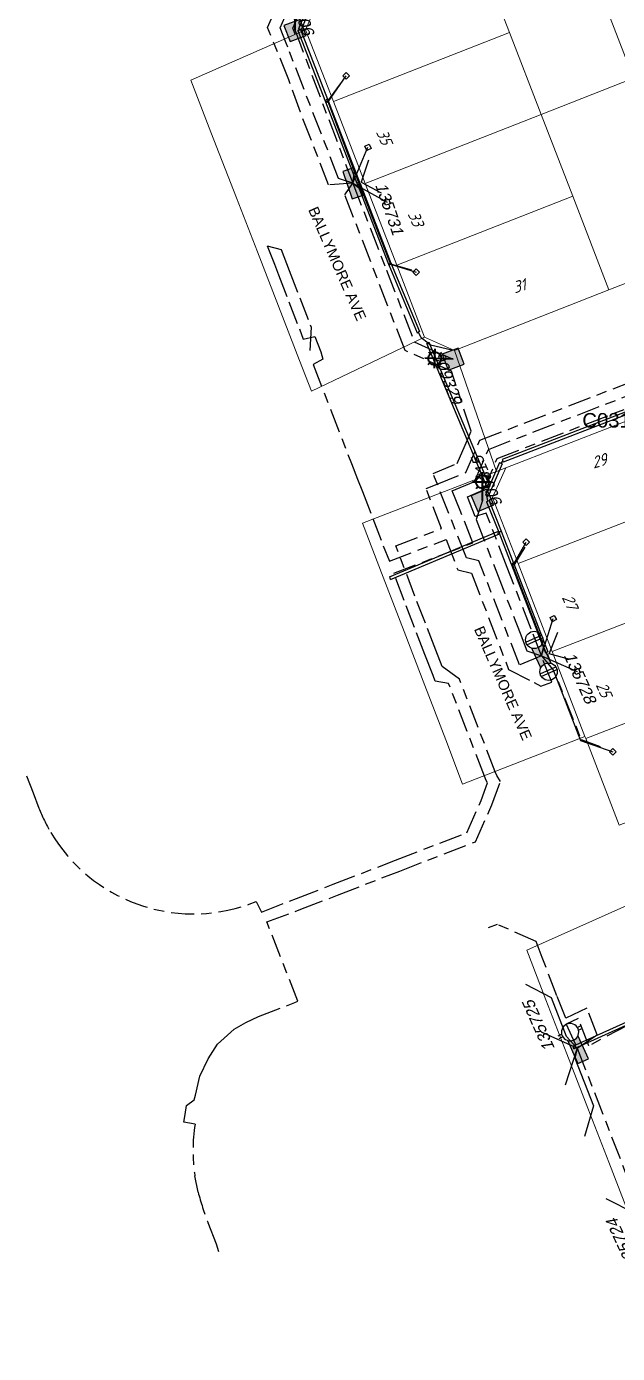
# Model space of a CAD drawing. Header units: metres. Extents: x 310412 to 311596, y 6269899 to 6270937.
# Drawn here: x 310412.3 to 310514, y 6270270.1 to 6270498.5 of the extents above; entities that cross this region are included whole.
import ezdxf
from ezdxf.enums import TextEntityAlignment as Align

# ---------------------------------------------------------------- set-up
doc = ezdxf.new("R2010")
doc.units = ezdxf.units.M
doc.linetypes.add('Cable Exist UG', pattern=[8.2, 4, -1.2, 1.8, -1.2])
doc.layers.get('0').update_dxf_attribs({"color": 6})
doc.layers.add('Cadastre Land Parcels_SP_EXT', color=9, linetype='Continuous', lineweight=5)
doc.layers.add('Cadastre Roads_SP_EXT', color=9, linetype='Continuous', lineweight=5)
for name, color, linetype in [('Duct_SP_EXT', 7, 'Continuous'), ('Equip_HV_EXT', 7, 'Continuous'), ('Equip_LV_EXT', 7, 'Continuous'), ('Equip_SP_SL_EXT', 7, 'Continuous'), ('Mains_LV_EXT', 7, 'Continuous'), ('Notes_LV_MISC', 7, 'Continuous'), ('Services_SP_EXT', 7, 'Continuous'), ('SupportsUG_SP_LV_EXT', 7, 'Continuous'), ('SupportsUG_SP_LV_SL_EXT', 7, 'Continuous'), ('Trench_SP_EXT', 7, 'Continuous')]:
    doc.layers.add(name, color=color, linetype=linetype)
doc.styles.add('ARIAL', font='arial.ttf', dxfattribs={"height": 2})
doc.styles.add('COLUMN_LABEL', font='arial.ttf')
doc.styles.add('iecARIAL', font='arial.ttf', dxfattribs={"height": 2})
doc.styles.add('ISOCP ITALIC', font='isocp.shx', dxfattribs={"oblique": 20})
doc.styles.add('POLE_LABEL', font='arial.ttf')
doc.styles.get("Standard").update_dxf_attribs({"font": 'arial.ttf'})
doc.styles.add('SWITCH_LABEL', font='arial.ttf', dxfattribs={"height": 2.5})

# ---------------------------------------------------------------- blocks, each defined once
blk = doc.blocks.new('COLUMN_EXT')
blk.add_hatch(color=256).paths.add_polyline_path([(-1.49, 1.48), (-1.49, -1.49), (1.48, -1.49), (1.48, 1.48)])
blk.add_lwpolyline([(-1.49, -1.49), (1.48, -1.49), (1.48, 1.48), (-1.49, 1.48)], close=True)
at = {"style": 'COLUMN_LABEL', "oblique": 15, "flags": 8}
blk.add_attdef('ASSET_NUM', text='', height=2, rotation=180, dxfattribs=at).set_placement((2, 2), align=Align.MIDDLE_LEFT)
at = {"flags": 9}
for tag, style, p in [('STRUCTURE_PLANT_NUMBER', 'POLE_LABEL', (1.81, 0.03)), ('STREET_CODE', 'COLUMN_LABEL', (1.81, -0.2))]:
    blk.add_attdef(tag, text='', height=0.2, dxfattribs=dict(at, style=style)).set_placement(p, align=Align.MIDDLE_LEFT)
at = {"flags": 1}
blk.add_attdef('Z', (1.81, -2.35), '', height=0.2, dxfattribs=at)
at = {"flags": 9}
for tag, p in [('COLUMN_TYPE', (1.81, -0.4)), ('OWNED_BY', (1.81, -0.6)), ('STATE', (1.81, -0.8)), ('USAGE', (1.81, -1)), ('STREETNAME', (1.81, -1.6)), ('SUBURB', (1.81, -1.8)), ('LEGEND', (1.81, -1.2)), ('LOCATION', (1.81, -1.4)), ('NOTES', (1.81, -2))]:
    blk.add_attdef(tag, text='', height=0.2, dxfattribs=at).set_placement(p, align=Align.MIDDLE_LEFT)
blk = doc.blocks.new('PILLAR_EXT')
blk.add_hatch(color=256).paths.add_polyline_path([(-2.475, 0.99), (-2.475, -0.99), (2.475, -0.99), (2.475, 0.99)])
blk.add_lwpolyline([(-2.475, -0.99), (2.475, -0.99), (2.475, 0.99), (-2.475, 0.99)], close=True)
at = {"style": 'ARIAL', "oblique": 15, "flags": 8}
blk.add_attdef('ASSET_NUM', (1.5, 3.5), '', height=2, dxfattribs=at)
for tag, p, flags in [('OWNED_BY', (0, -0.2), 9), ('STATE', (0, -0.4), 9), ('SUPPORT_TYPE', (0, -0.6), 9), ('STREETNAME', (0, -1.8), 9), ('SUBURB', (0, -2), 1), ('USAGE', (0, -0.8), 9), ('LEGEND', (0, -1), 9), ('LOCATION', (0, -1.2), 9), ('NOTES', (0, -1.4), 9), ('PARENT', (0, -1.6), 9)]:
    blk.add_attdef(tag, p, '', height=0.2, dxfattribs=dict(flags=flags))
blk = doc.blocks.new('SL_LANTERN_EXT')
at = {"lineweight": 40}
for p, q in [((0, 1.97), (0, 6.47)), ((-2.25, 4.22), (2.25, 4.22)), ((-1.46, 5.68), (-1.06, 5.28)), ((-1.46, 2.76), (-1.06, 3.16)), ((1.46, 5.68), (1.06, 5.28)), ((1.46, 2.76), (1.06, 3.16)), ((0, 0), (0, 2.72))]:
    blk.add_line(p, q, dxfattribs=at)
blk.add_circle((0, 4.22), 1.5, dxfattribs=at)
at = {"style": 'iecARIAL', "flags": 9}
blk.add_attdef('ASSET_NUM', (1.5, 1.5), '', height=2.5, dxfattribs=at)
for tag, p, height, flags in [('OPERATING_VOLTAGE', (0.98, -1.65), 0.2, 9), ('ORIENTATION', (0.98, -1.85), 0.2, 9), ('OWNED_BY', (0.98, -2.05), 0.2, 9), ('STATE', (0.98, -2.25), 0.2, 9), ('CONSTRUCTED_VOLTAGE', (0.98, -0.65), 0.2, 9), ('CONTROL_TYPE', (0.98, -0.85), 0.2, 9), ('LANTERN_PURPOSE', (0.98, -1.05), 0.2, 9), ('LANTERN_TYPE', (0.98, -1.25), 0.2, 9), ('NO_PHASES', (0.98, -1.45), 0.2, 9), ('USAGE', (0.98, -2.45), 0.2, 9), ('CEXIST', (0.98, -2.65), 0.2, 9), ('CNEW', (0.98, -2.85), 0.2, 9), ('CNUMBER', (0.98, -3.05), 0.2, 9), ('LNUMBER', (2.18, -3.25), 2.5, 8), ('CREMOVE', (0.98, -3.25), 0.2, 9), ('CREPLACE', (0.98, -3.45), 0.2, 9), ('LKINGHEIGHT', (0.98, -3.65), 0.2, 9), ('LBRACKET', (0.98, -3.85), 0.2, 9), ('LBRACKETVOCAB', (0.98, -4.05), 0.2, 9), ('LCATEGORY', (0.98, -4.25), 0.2, 9), ('LCHARGE1', (0.98, -4.45), 0.2, 9), ('LCHARGE1PERCENT', (0.98, -4.65), 0.2, 9), ('LCHARGE2', (0.98, -4.85), 0.2, 9), ('LCHARGE2PERCENT', (0.98, -5.05), 0.2, 9), ('LCHARGE3', (0.98, -5.25), 0.2, 9), ('LCHARGE3PERCENT', (0.98, -5.45), 0.2, 9), ('LEXIST', (0.98, -5.65), 0.2, 9), ('LLAMP', (0.98, -5.85), 0.2, 9), ('LLAMPVOCAB', (0.98, -6.05), 0.2, 9), ('LMAST', (0.98, -6.25), 0.2, 9), ('STREETNAME', (0.98, -9.25), 0.2, 9), ('LMASTVOCAB', (0.98, -6.45), 0.2, 9), ('LNEW', (0.98, -6.65), 0.2, 9), ('LANTNUMBER', (0.98, -6.85), 0.2, 9), ('LOUTREACH', (0.98, -7.25), 0.2, 9), ('LOUTREACHVOCAB', (0.98, -7.45), 0.2, 9), ('LRATECODE', (0.98, -7.65), 0.2, 9), ('LREMOVE', (0.98, -7.85), 0.2, 9), ('LREPLACE', (0.98, -8.05), 0.2, 9), ('LTYPE', (0.98, -8.25), 0.2, 9), ('LTYPEVOCAB', (0.98, -8.45), 0.2, 9), ('LEGEND', (0.98, -8.65), 0.2, 9), ('LOCATION', (0.98, -8.85), 0.2, 9), ('NOTES', (0.98, -9.05), 0.2, 9), ('SUBURB', (0.98, -9.45), 0.2, 1)]:
    blk.add_attdef(tag, p, '', height=height, dxfattribs=dict(flags=flags))
blk = doc.blocks.new('CCP_EXT')
at = {"flags": 9}
blk.add_attdef('NOTES', text='', height=0.2, dxfattribs=at).set_placement((0, -2), align=Align.MIDDLE_LEFT)
blk.add_wipeout([(0, 0.57), (0.57, 0), (0, -0.57), (-0.57, 0)])
blk.add_lwpolyline([(-0.57, 0), (0, 0.57), (0.57, 0), (0, -0.57), (-0.57, 0)])
at = {"flags": 1}
blk.add_attdef('Z', (0, 0), '', height=0.2, dxfattribs=at)
at = {"flags": 9}
for tag, p in [('CCP_TYPE', (0, 0)), ('CONSTRUCTED_VOLTAGE', (0, -0.2)), ('OPERATING_VOLTAGE', (0, -0.6)), ('ORIENTATION', (0, -0.8)), ('OWNED_BY', (0, -1)), ('STATE', (0, -1.8)), ('NO_PHASES', (0, -0.4)), ('USAGE', (0, -1.2)), ('LEGEND', (0, -1.4)), ('LIFE_SUPPORT', (0, -1.6))]:
    blk.add_attdef(tag, text='', height=0.2, dxfattribs=at).set_placement(p, align=Align.MIDDLE_LEFT)
blk = doc.blocks.new('LV_UG_LINKS_CLOSED_EXT')
blk.add_wipeout([(-1.06, 1.06), (-1.18, 0.92), (-1.29, 0.76), (-1.37, 0.59), (-1.43, 0.42), (-1.48, 0.23), (-1.49, 0.05), (-1.49, -0.14), (-1.46, -0.33), (-1.41, -0.51), (-1.33, -0.68), (-1.24, -0.84), (-1.12, -0.99), (-0.99, -1.12), (-0.84, -1.24), (-0.68, -1.33), (-0.51, -1.41), (-0.33, -1.46), (-0.14, -1.49), (0.05, -1.49), (0.23, -1.48), (0.42, -1.43), (0.59, -1.37), (0.76, -1.29), (0.92, -1.18), (1.06, -1.06), (1.18, -0.92), (1.29, -0.76), (1.37, -0.59), (1.43, -0.42), (1.48, -0.23), (1.49, -0.05), (1.49, 0.14), (1.46, 0.33), (1.41, 0.51), (1.33, 0.68), (1.24, 0.84), (1.12, 0.99), (0.99, 1.12), (0.84, 1.24), (0.68, 1.33), (0.51, 1.41), (0.33, 1.46), (0.14, 1.49), (-0.05, 1.49), (-0.23, 1.48), (-0.42, 1.43), (-0.59, 1.37), (-0.76, 1.29), (-0.92, 1.18)])
for p, q in [((-0.25, -1.48), (-0.25, 1.48)), ((0.25, -1.48), (0.25, 1.48))]:
    blk.add_line(p, q)
blk.add_circle((0, 0), 1.5)
at = {"flags": 9}
for tag, p in [('ACTUAL_STATUS', (0, 0)), ('CONSTRUCTED_VOLTAGE', (0, -0.2)), ('OPERATING_VOLTAGE', (0, -0.6)), ('ORIENTATION', (0, -0.8)), ('STATE', (0, -1)), ('SWITCH_TYPE', (0, -1.2)), ('NO_PHASES', (0, -0.4)), ('USAGE', (0, -1.4)), ('NOTES', (0, -1.6))]:
    blk.add_attdef(tag, text='', height=0.2, dxfattribs=at).set_placement(p, align=Align.MIDDLE_LEFT)
at = {"flags": 1}
blk.add_attdef('Z', (0, 0), '', height=0.2, dxfattribs=at)
blk = doc.blocks.new('LV_UG_LINKS_OPEN_EXT')
for p, q in [((-0.25, 1.47), (-0.25, 2.22)), ((0.25, 1.47), (0.25, 2.22)), ((-0.25, -1.47), (-0.25, -2.22)), ((0.25, -1.47), (0.25, -2.22))]:
    blk.add_line(p, q)
at = {"flags": 9}
for tag, p in [('ACTUAL_STATUS', (0, 0)), ('CONSTRUCTED_VOLTAGE', (0, -0.2)), ('OPERATING_VOLTAGE', (0, -0.6)), ('ORIENTATION', (0, -0.8)), ('STATE', (0, -1)), ('SWITCH_TYPE', (0, -1.2)), ('NO_PHASES', (0, -0.4)), ('USAGE', (0, -1.4)), ('NOTES', (0, -1.6))]:
    blk.add_attdef(tag, text='', height=0.2, dxfattribs=at).set_placement(p, align=Align.MIDDLE_LEFT)
at = {"flags": 1}
blk.add_attdef('Z', (0, 0), '', height=0.2, dxfattribs=at)
blk.add_wipeout([(-0.25, 1.47), (-0.43, 1.43), (-0.61, 1.36), (-0.77, 1.28), (-0.93, 1.17), (-1.07, 1.05), (-1.19, 0.9), (-1.29, 0.75), (-1.38, 0.58), (-1.44, 0.4), (-1.48, 0.22), (-1.49, 0.03), (-1.49, -0.16), (-1.45, -0.34), (-1.4, -0.52), (-1.32, -0.69), (-1.23, -0.85), (-1.11, -1), (-0.98, -1.13), (-0.83, -1.24), (-0.66, -1.34), (-0.49, -1.41), (-0.31, -1.46), (-0.13, -1.49), (0.06, -1.49), (0.25, -1.47), (0.43, -1.43), (0.61, -1.36), (0.77, -1.28), (0.93, -1.17), (1.07, -1.05), (1.19, -0.9), (1.29, -0.75), (1.38, -0.58), (1.44, -0.4), (1.48, -0.22), (1.49, -0.03), (1.49, 0.16), (1.45, 0.34), (1.4, 0.52), (1.32, 0.69), (1.23, 0.85), (1.11, 1), (0.98, 1.13), (0.83, 1.24), (0.66, 1.34), (0.49, 1.41), (0.31, 1.46), (0.13, 1.49), (-0.06, 1.49)])
blk.add_lwpolyline([(0, -1.49, 1), (0, 1.49, 1)], format="xyb", close=True)
blk = doc.blocks.new('SWG_HOLEC_SU_EXT')
blk.add_line((1.8, -2), (5.8, -2))
for points in [[(1, 0), (0, 0)], [(6.6, 0), (7.6, 0)]]:
    blk.add_lwpolyline(points)
for points in [[(1.8, -0.8, 1), (1.8, 0.8, 1)], [(5.8, -0.8, 1), (5.8, 0.8, 1)]]:
    blk.add_lwpolyline(points, format="xyb", close=True)
at = {"style": 'SWITCH_LABEL', "flags": 8}
blk.add_attdef('ASSET_NUM', text='', height=2.5, rotation=179.9544, dxfattribs=at).set_placement((-2.4, 0), align=Align.MIDDLE_LEFT)
at = {"flags": 1}
blk.add_attdef('Z', (0, 0), '', height=0.2, dxfattribs=at)
at = {"flags": 9}
for tag, p in [('ACTUAL_STATUS', (0, -0.4)), ('CONSTRUCTED_VOLTAGE', (0, -0.6)), ('OPERATING_VOLTAGE', (0, -1)), ('ORIENTATION', (0, -1.2)), ('OWNED_BY', (0, -1.4)), ('STATE', (0, -1.8)), ('SWITCH_TYPE', (0, -2)), ('NO_PHASES', (0, -0.8)), ('PARENT', (0, -1.6)), ('USAGE', (0, -2.2)), ('STREETNAME', (0, -2.6)), ('SUBURB', (0, -2.8)), ('LOCATION', (0, -2.4)), ('NOTES', (0, -3))]:
    blk.add_attdef(tag, text='', height=0.2, dxfattribs=at).set_placement(p, align=Align.MIDDLE_LEFT)
at = {"style": 'SWITCH_LABEL', "flags": 9}
blk.add_attdef('STREET_CODE', text='', height=0.2, dxfattribs=at).set_placement((0, -0.2), align=Align.MIDDLE_LEFT)

msp = doc.modelspace()

# ---------------------------------------------------------------- linework, layer by layer
at = {"layer": 'Cadastre Land Parcels_SP_EXT', "linetype": 'Continuous'}
for points in [[(310529.8, 6270494.71), (310518.13, 6270524.92), (310505.09, 6270519.82), (310516.76, 6270489.6), (310529.8, 6270494.71)], [(310516.76, 6270489.6), (310505.09, 6270519.82), (310489.17, 6270513.57), (310495.39, 6270497.46), (310500.84, 6270483.36), (310516.76, 6270489.6)], [(310495.39, 6270497.46), (310489.17, 6270513.57), (310462.59, 6270503.16), (310460.32, 6270497.94), (310465.1, 6270485.59), (310495.39, 6270497.46)], [(310500.84, 6270483.36), (310495.39, 6270497.46), (310465.1, 6270485.59), (310470.55, 6270471.49), (310500.84, 6270483.36)], [(310528.44, 6270459.39), (310516.76, 6270489.6), (310500.84, 6270483.36), (310506.28, 6270469.28), (310512.51, 6270453.15), (310528.44, 6270459.39)], [(310506.28, 6270469.28), (310500.84, 6270483.36), (310470.55, 6270471.49), (310476, 6270457.41), (310506.28, 6270469.28)], [(310512.51, 6270453.15), (310506.28, 6270469.28), (310476, 6270457.41), (310480.78, 6270445.04), (310485.96, 6270442.74), (310512.51, 6270453.15)], [(310529.03, 6270418.51), (310523.19, 6270433.54), (310494.78, 6270422.56), (310492.48, 6270417.46), (310496.88, 6270406.08), (310529.03, 6270418.51)], [(310534.91, 6270403.36), (310529.06, 6270418.43), (310529.03, 6270418.51), (310496.88, 6270406.08), (310502.74, 6270390.92), (310534.91, 6270403.36)], [(310540.73, 6270388.38), (310534.91, 6270403.36), (310502.74, 6270390.92), (310508.4, 6270376.28), (310508.54, 6270375.93), (310540.73, 6270388.38)], [(310546.52, 6270373.47), (310540.73, 6270388.38), (310508.54, 6270375.93), (310514.29, 6270361.06), (310546.52, 6270373.47)]]:
    msp.add_lwpolyline(points, close=True, dxfattribs=at)
at = {"layer": 'Cadastre Roads_SP_EXT', "linetype": 'Continuous'}
for points in [[(310494.78, 6270422.56), (310523.19, 6270433.54), (310551.67, 6270444.55), (310544.13, 6270465.54), (310541.47, 6270464.5), (310528.44, 6270459.39), (310512.51, 6270453.15), (310485.96, 6270442.74), (310493.15, 6270421.93), (310494.78, 6270422.56)], [(310545.36, 6270277.97), (310536, 6270302.17), (310530.41, 6270316.61), (310524.83, 6270331.05), (310519.02, 6270346.06), (310518.28, 6270348.4), (310498.37, 6270339.54), (310501.68, 6270330.98), (310505.29, 6270321.66), (310508.89, 6270312.34), (310512.49, 6270303.01), (310516.1, 6270293.69), (310519.7, 6270284.37), (310523.31, 6270275.05), (310525.22, 6270270.1), (310545.36, 6270277.97)]]:
    msp.add_lwpolyline(points, close=True, dxfattribs=at)
at = {"layer": 'Duct_SP_EXT'}
for p, q in [((310461.82, 6270504.73), (310459.09, 6270498.12)), ((310462.18, 6270504.36), (310459.54, 6270497.93)), ((310458.96, 6270497.87), (310459.18, 6270497.95)), ((310458.96, 6270497.87), (310458.99, 6270497.8)), ((310458.99, 6270497.8), (310459.21, 6270497.89)), ((310458.99, 6270497.8), (310463.63, 6270485.8)), ((310459.09, 6270498.12), (310459.31, 6270498.03)), ((310459.41, 6270498.04), (310459.18, 6270497.95)), ((310459.43, 6270497.98), (310459.21, 6270497.89)), ((310459.54, 6270497.93), (310459.31, 6270498.03)), ((310459.41, 6270498.04), (310459.43, 6270497.98)), ((310459.43, 6270497.98), (310464.08, 6270485.97)), ((310463.63, 6270485.8), (310463.86, 6270485.88)), ((310463.63, 6270485.8), (310463.86, 6270485.88)), ((310463.63, 6270485.8), (310463.73, 6270485.55)), ((310463.73, 6270485.55), (310463.95, 6270485.63)), ((310463.73, 6270485.55), (310469.14, 6270471.56)), ((310464.08, 6270485.97), (310463.86, 6270485.88)), ((310464.08, 6270485.97), (310463.86, 6270485.88)), ((310464.18, 6270485.72), (310463.95, 6270485.63)), ((310464.08, 6270485.97), (310464.18, 6270485.72)), ((310469.14, 6270471.56), (310469.37, 6270471.65)), ((310469.14, 6270471.56), (310469.25, 6270471.29)), ((310469.25, 6270471.29), (310469.47, 6270471.38)), ((310469.25, 6270471.29), (310469.47, 6270471.38)), ((310469.59, 6270471.73), (310469.37, 6270471.65)), ((310469.7, 6270471.46), (310469.47, 6270471.38)), ((310469.7, 6270471.46), (310469.47, 6270471.38)), ((310469.59, 6270471.73), (310469.7, 6270471.46)), ((310474.56, 6270457.59), (310474.78, 6270457.67)), ((310474.56, 6270457.59), (310474.62, 6270457.43)), ((310474.61, 6270457.47), (310474.83, 6270457.56)), ((310474.62, 6270457.43), (310474.84, 6270457.52)), ((310475.01, 6270457.76), (310474.78, 6270457.67)), ((310475.05, 6270457.65), (310474.83, 6270457.56)), ((310475.07, 6270457.6), (310474.84, 6270457.52)), ((310475.01, 6270457.76), (310475.07, 6270457.6)), ((310479.49, 6270445.79), (310479.72, 6270445.88)), ((310479.94, 6270445.98), (310479.72, 6270445.88)), ((310481.16, 6270443.93), (310481.38, 6270444.02)), ((310491.44, 6270419.45), (310481.16, 6270443.93)), ((310481.6, 6270444.12), (310481.38, 6270444.02)), ((310491.88, 6270419.64), (310481.6, 6270444.12)), ((310521.73, 6270434.62), (310494.15, 6270423.97)), ((310521.9, 6270434.18), (310494.32, 6270423.52)), ((310493.69, 6270423.43), (310491.27, 6270417.81)), ((310494.14, 6270423.24), (310491.71, 6270417.62)), ((310493.69, 6270423.43), (310493.92, 6270423.33)), ((310494.14, 6270423.24), (310493.92, 6270423.33)), ((310494.15, 6270423.97), (310494.24, 6270423.75)), ((310494.32, 6270423.52), (310494.24, 6270423.75)), ((310491.27, 6270417.81), (310491.49, 6270417.71)), ((310491.44, 6270419.45), (310491.66, 6270419.55)), ((310491.71, 6270417.62), (310491.49, 6270417.71)), ((310491.88, 6270419.64), (310491.66, 6270419.55)), ((310491.47, 6270416.7), (310491.7, 6270416.79)), ((310491.47, 6270416.7), (310493.55, 6270411.46)), ((310491.92, 6270416.88), (310491.7, 6270416.79)), ((310491.92, 6270416.88), (310494, 6270411.64)), ((310474.77, 6270403.78), (310493.49, 6270411.62)), ((310474.95, 6270403.33), (310493.67, 6270411.18)), ((310493.49, 6270411.62), (310493.58, 6270411.4)), ((310493.55, 6270411.46), (310493.77, 6270411.55)), ((310493.55, 6270411.47), (310493.77, 6270411.55)), ((310493.55, 6270411.47), (310495.68, 6270405.97)), ((310493.67, 6270411.18), (310493.58, 6270411.4)), ((310494, 6270411.64), (310493.77, 6270411.55)), ((310494, 6270411.64), (310493.77, 6270411.55)), ((310494, 6270411.64), (310496.12, 6270406.14)), ((310496.12, 6270406.14), (310495.9, 6270406.06)), ((310496.12, 6270406.14), (310495.9, 6270406.06)), ((310496.12, 6270406.14), (310496.17, 6270406.02)), ((310495.68, 6270405.97), (310495.9, 6270406.06)), ((310495.68, 6270405.97), (310495.9, 6270406.06)), ((310495.68, 6270405.97), (310495.73, 6270405.85)), ((310495.73, 6270405.85), (310495.95, 6270405.93)), ((310496.17, 6270406.02), (310495.95, 6270405.93)), ((310474.77, 6270403.78), (310474.86, 6270403.55)), ((310474.95, 6270403.33), (310474.86, 6270403.55))]:
    msp.add_line(p, q, dxfattribs=at)
at = {"layer": 'Mains_LV_EXT', "linetype": 'Cable Exist UG'}
msp.add_lwpolyline([(310453.71, 6270460.75), (310454.93, 6270457.58), (310454.93, 6270457.58), (310455.63, 6270455.77), (310457.44, 6270451.1), (310459.24, 6270446.45), (310459.91, 6270444.71), (310461.9, 6270445.12), (310461.9, 6270445.12), (310462.91, 6270442.51), (310463.29, 6270441.25), (310461.61, 6270440.31), (310461.61, 6270440.31), (310464.65, 6270432.46), (310468.2, 6270423.28)], dxfattribs=at)
msp.add_lwpolyline([(310412.28, 6270369.51), (310413.41, 6270366.6), (310413.41, 6270366.6), (310414.42, 6270363.98), (310414.42, 6270363.98, 0.040889), (310416.45, 6270359.79), (310416.45, 6270359.79), (310417.04, 6270358.84), (310417.04, 6270358.84, 0.36123), (310451.79, 6270347.88), (310451.79, 6270347.88), (310452.7, 6270346.08), (310452.7, 6270346.08), (310458.77, 6270348.43), (310465.07, 6270350.86), (310475.79, 6270355), (310488.07, 6270359.74), (310490.52, 6270365.28), (310491.63, 6270368.33), (310491.39, 6270368.74), (310491.39, 6270368.74), (310491.1, 6270369.49), (310488.14, 6270377.14), (310484.93, 6270385.44), (310482.64, 6270385.82)], format="xyb", dxfattribs=at)
at = {"layer": 'Notes_LV_MISC', "linetype": 'Cable Exist UG'}
for points in [[(310458.51, 6270497.18), (310458.1, 6270498.24), (310461.06, 6270504.93), (310462.83, 6270505.61)], [(310453.71, 6270460.75), (310456.09, 6270460.13), (310456.09, 6270460.13), (310457.5, 6270456.49), (310459.31, 6270451.82), (310461.1, 6270447.17), (310461.28, 6270446.73), (310461, 6270441.89)]]:
    msp.add_lwpolyline(points, dxfattribs=at)
at = {"layer": 'Services_SP_EXT'}
msp.add_lwpolyline([(310521.54, 6270285.24), (310520.08, 6270286.26), (310520.08, 6270286.26), (310517.01, 6270294.19), (310512.03, 6270296.7)], dxfattribs=at)
at = {"layer": 'Trench_SP_EXT', "linetype": 'Cable Exist UG'}
for points in [[(310481.38, 6270444.02), (310480.2, 6270444.9), (310479.72, 6270445.88)], [(310481.38, 6270444.02), (310481.82, 6270443.7), (310485.47, 6270442.84)], [(310494.24, 6270423.75), (310493.92, 6270423.33)], [(310491.7, 6270416.84), (310491.49, 6270417.71)], [(310491.98, 6270418.99), (310491.66, 6270419.55)], [(310493.37, 6270411.32), (310493.81, 6270411.47)], [(310505.79, 6270389.55), (310502.26, 6270390.53), (310503.77, 6270394.4)]]:
    msp.add_lwpolyline(points, dxfattribs=at)

# ---------------------------------------------------------------- block references
at = {"layer": 'Equip_HV_EXT'}
ref = msp.add_blockref('SWG_HOLEC_SU_EXT', (310520.63, 6270429.47), dxfattribs=dict(at, rotation=291.3012207311194))
ref.add_attrib('ASSET_NUM', 'C0311', dxfattribs={"layer": '0', "height": 2.5, "style": 'SWITCH_LABEL'}).set_placement((310518.23, 6270430.72), align=Align.MIDDLE_RIGHT)
at = {"layer": 'Equip_SP_SL_EXT', "xscale": 0.75, "yscale": 0.75, "zscale": 0.75}
for p in [(310458.5, 6270497.81), (310490.75, 6270416.94)]:
    msp.add_blockref('SL_LANTERN_EXT', p, dxfattribs=at)
at = {"layer": 'Equip_SP_SL_EXT', "xscale": 0.75, "yscale": 0.75, "zscale": 0.75, "rotation": 87.85311475424534}
msp.add_blockref('SL_LANTERN_EXT', (310485.71, 6270441.24), dxfattribs=at)
at = {"layer": 'SupportsUG_SP_LV_EXT'}
ref = msp.add_blockref('PILLAR_EXT', (310468.45, 6270471.51), dxfattribs=dict(at, rotation=289.2100136213712))
ref.add_attrib('ASSET_NUM', '135731', (310472.25, 6270471.24), dxfattribs={"layer": '0', "height": 2, "rotation": 289.21, "style": 'ARIAL', "oblique": 15})
ref = msp.add_blockref('PILLAR_EXT', (310500.9, 6270390.18), dxfattribs=dict(at, rotation=294.3258960560627))
ref.add_attrib('ASSET_NUM', '135728', (310504.7, 6270390.26), dxfattribs={"layer": '0', "height": 2, "rotation": 294.3259, "style": 'ARIAL', "oblique": 15})
ref = msp.add_blockref('PILLAR_EXT', (310507.07, 6270322.66), dxfattribs=dict(at, rotation=114.0897594937087))
ref.add_attrib('ASSET_NUM', '135725', (310503.26, 6270322.61), dxfattribs={"layer": '0', "height": 2, "rotation": 114.0898, "style": 'ARIAL', "oblique": 15})
ref = msp.add_blockref('PILLAR_EXT', (310521.54, 6270285.24), dxfattribs=dict(at, rotation=114.9089495458775))
ref.add_attrib('ASSET_NUM', '135724', (310517.74, 6270285.12), dxfattribs={"layer": '0', "height": 2, "rotation": 114.9089, "style": 'ARIAL', "oblique": 15})
at = {"layer": 'SupportsUG_SP_LV_SL_EXT'}
ref = msp.add_blockref('COLUMN_EXT', (310458.5, 6270497.81), dxfattribs=dict(at, rotation=290.7178121241293))
ref.add_attrib('ASSET_NUM', '909313', dxfattribs={"layer": '0', "height": 2, "rotation": 110.7178, "style": 'COLUMN_LABEL', "oblique": 15}).set_placement((310461.08, 6270496.65), align=Align.MIDDLE_LEFT)
ref = msp.add_blockref('COLUMN_EXT', (310485.71, 6270441.24), dxfattribs=dict(at, rotation=110.3095074345663))
ref.add_attrib('ASSET_NUM', '909329', dxfattribs={"layer": '0', "height": 2, "rotation": 290.3095, "style": 'COLUMN_LABEL', "oblique": 15}).set_placement((310483.14, 6270442.43), align=Align.MIDDLE_LEFT)
ref = msp.add_blockref('COLUMN_EXT', (310490.75, 6270416.94), dxfattribs=dict(at, rotation=293.0940890612625))
ref.add_attrib('ASSET_NUM', '909315', dxfattribs={"layer": '0', "height": 2, "rotation": 113.0941, "style": 'COLUMN_LABEL', "oblique": 15}).set_placement((310493.38, 6270415.88), align=Align.MIDDLE_LEFT)

# ---------------------------------------------------------------- texts
at = {"layer": 'Cadastre Land Parcels_SP_EXT', "style": 'ISOCP ITALIC', "oblique": 20}
for s, rotation, p in [('35', 293.5424, (310472.39, 6270480.33)), ('33', 293.5442, (310477.84, 6270466.24)), ('31', 17.1545, (310496.3, 6270452.53)), ('29', 16.9173, (310509.88, 6270422.39)), ('27', 293.5417, (310504.38, 6270400.27)), ('25', 293.5399, (310510.21, 6270385.19))]:
    msp.add_text(s, height=2, rotation=rotation, dxfattribs=at).set_placement(p)
at = {"layer": 'Cadastre Roads_SP_EXT'}
for rotation, p in [(293.5849, (310460.72, 6270466.99)), (293.5418, (310489.26, 6270394.79))]:
    msp.add_text('BALLYMORE AVE', height=1.8, rotation=rotation, dxfattribs=at).set_placement(p)

# ---------------------------------------------------------------- next in the draw order: block references
at = {"layer": 'Equip_LV_EXT', "rotation": 114.0897594937087}
msp.add_blockref('LV_UG_LINKS_OPEN_EXT', (310505.84, 6270325.4), dxfattribs=at)
at = {"layer": 'Services_SP_EXT'}
for p in [(310467.27, 6270490.02), (310479.33, 6270456.23), (310498.28, 6270409.74), (310513.18, 6270373.63)]:
    msp.add_blockref('CCP_EXT', p, dxfattribs=at)
for p, rotation in [((310471.05, 6270477.71), 247.210013743434), ((310474.34, 6270468.27), 151.210013840219), ((310502.94, 6270396.59), 252.325896081601), ((310507.06, 6270387.48), 156.3258962212209)]:
    msp.add_blockref('CCP_EXT', p, dxfattribs=dict(at, rotation=rotation))

# ---------------------------------------------------------------- next in the draw order: linework, layer by layer
at = {"layer": 'Cadastre Roads_SP_EXT', "linetype": 'Continuous'}
for points in [[(310480.78, 6270445.04), (310476, 6270457.41), (310470.55, 6270471.49), (310465.1, 6270485.59), (310460.32, 6270497.94), (310440.56, 6270489.29), (310444.02, 6270480.34), (310448.4, 6270469.04), (310452.02, 6270459.71), (310455.64, 6270450.38), (310459.25, 6270441.04), (310461.32, 6270435.72), (310480.78, 6270445.04)], [(310508.4, 6270376.28), (310502.74, 6270390.92), (310496.88, 6270406.08), (310492.48, 6270417.46), (310494.78, 6270422.56), (310493.15, 6270421.93), (310491.05, 6270421.12), (310470.11, 6270413.03), (310473.68, 6270403.72), (310477.26, 6270394.39), (310480.84, 6270385.05), (310484.42, 6270375.72), (310487.34, 6270368.09), (310508.4, 6270376.28)]]:
    msp.add_lwpolyline(points, close=True, dxfattribs=at)
at = {"layer": 'Duct_SP_EXT'}
for p, q in [((310464.18, 6270485.72), (310469.59, 6270471.73)), ((310469.25, 6270471.29), (310474.56, 6270457.59)), ((310469.7, 6270471.46), (310475.01, 6270457.76)), ((310474.61, 6270457.47), (310479.49, 6270445.79)), ((310475.05, 6270457.65), (310479.94, 6270445.98)), ((310506.3, 6270322.97), (310523.61, 6270330.84)), ((310506.5, 6270322.54), (310523.81, 6270330.4)), ((310506.3, 6270322.97), (310506.4, 6270322.75)), ((310506.5, 6270322.54), (310506.4, 6270322.75))]:
    msp.add_line(p, q, dxfattribs=at)
at = {"layer": 'Mains_LV_EXT', "linetype": 'Cable Exist UG'}
for points in [[(310468.45, 6270471.51), (310464.27, 6270471.24), (310464.27, 6270471.24), (310459.42, 6270483.76), (310457.43, 6270489.33), (310457.43, 6270489.33), (310453.77, 6270498.34), (310455.19, 6270501.55), (310456.01, 6270503.61), (310456.01, 6270503.61), (310449.07, 6270521.49), (310438.97, 6270547.56)], [(310468.45, 6270471.51), (310465.99, 6270472.35), (310465.99, 6270472.35), (310457.23, 6270494.94), (310456.97, 6270495.62), (310456.97, 6270495.62), (310455.94, 6270498.29), (310459.57, 6270506.49), (310463.66, 6270508.08), (310464.31, 6270506.18), (310464.31, 6270506.18), (310488.46, 6270515.52), (310504.42, 6270521.69)], [(310522.97, 6270330.34), (310509.05, 6270323.07), (310509.05, 6270323.07), (310507.25, 6270327.74), (310505.17, 6270326.8), (310507.07, 6270322.66)], [(310507.07, 6270322.66), (310521.54, 6270285.24)]]:
    msp.add_lwpolyline(points, dxfattribs=at)
at = {"layer": 'Notes_LV_MISC', "linetype": 'Cable Exist UG'}
for points in [[(310458.5, 6270497.81), (310468.45, 6270471.51)], [(310468.45, 6270471.51), (310474.23, 6270456.57), (310474.23, 6270456.57), (310479.02, 6270444.2), (310485.71, 6270441.24)], [(310507.07, 6270322.66), (310510.48, 6270324.92), (310510.48, 6270324.92), (310508.69, 6270329.56), (310505.08, 6270327.8), (310505.08, 6270327.8), (310503.58, 6270331.68), (310501.37, 6270337.4), (310501.04, 6270338.24), (310501.04, 6270338.24), (310499.97, 6270341.01), (310493.28, 6270343.96), (310491.71, 6270343.36)]]:
    msp.add_lwpolyline(points, dxfattribs=at)
at = {"layer": 'Services_SP_EXT'}
for points in [[(310468.45, 6270471.51), (310468.74, 6270473.57), (310468.74, 6270473.57), (310464.22, 6270485.51), (310467.27, 6270490.02)], [(310468.45, 6270471.51), (310471.05, 6270477.71)], [(310468.45, 6270471.51), (310474.34, 6270468.27)], [(310468.45, 6270471.51), (310469.96, 6270470.37), (310469.96, 6270470.37), (310474.92, 6270457.57), (310479.33, 6270456.23)], [(310507.07, 6270322.66), (310505.21, 6270324.68), (310505.21, 6270324.68), (310502.65, 6270331.32), (310498.24, 6270333.62)], [(310507.07, 6270322.66), (310500.92, 6270325.39)], [(310507.07, 6270322.66), (310505, 6270316.26)], [(310507.07, 6270322.66), (310506.66, 6270320.95), (310506.66, 6270320.95), (310509.84, 6270312.73), (310508.34, 6270307.42)]]:
    msp.add_lwpolyline(points, dxfattribs=at)
at = {"layer": 'Trench_SP_EXT', "linetype": 'Cable Exist UG'}
for points in [[(310463.96, 6270485.4), (310466.31, 6270488.61)], [(310471.12, 6270475.49), (310469.88, 6270471.7), (310473.34, 6270469.85)], [(310474.72, 6270457.73), (310478.63, 6270456.57)], [(310496.31, 6270405.94), (310498.11, 6270408.88)], [(310501.88, 6270390.57), (310507.73, 6270375.76), (310511.02, 6270374.6)]]:
    msp.add_lwpolyline(points, dxfattribs=at)

# ---------------------------------------------------------------- next in the draw order: block references
at = {"layer": 'Equip_LV_EXT', "rotation": 294.3258960560627}
for p in [(310499.66, 6270392.92), (310502.13, 6270387.45)]:
    msp.add_blockref('LV_UG_LINKS_CLOSED_EXT', p, dxfattribs=at)

# ---------------------------------------------------------------- next in the draw order: linework, layer by layer
at = {"layer": 'Duct_SP_EXT'}
for p, q in [((310495.73, 6270405.85), (310501.58, 6270390.69)), ((310496.17, 6270406.02), (310502.03, 6270390.86)), ((310501.58, 6270390.69), (310501.81, 6270390.77)), ((310502.03, 6270390.86), (310501.81, 6270390.77))]:
    msp.add_line(p, q, dxfattribs=at)
at = {"layer": 'Mains_LV_EXT', "linetype": 'Cable Exist UG'}
for points in [[(310500.9, 6270390.18), (310497.15, 6270388.62), (310490.14, 6270406.54), (310487.98, 6270407.07), (310482.27, 6270421.54), (310486.39, 6270423.27), (310487.76, 6270426.44), (310488.8, 6270428.85), (310485.4, 6270439.18), (310477.45, 6270442.71), (310467.06, 6270469.55), (310468.45, 6270471.51)], [(310482.64, 6270385.82), (310482.27, 6270386.79), (310482.27, 6270386.79), (310480.86, 6270390.41), (310479.06, 6270395.07), (310477.26, 6270399.73), (310475.5, 6270404.4), (310489.09, 6270409.62), (310489.09, 6270409.62), (310486.94, 6270415.17), (310485.54, 6270418.6), (310489.41, 6270420.18), (310489.41, 6270420.18), (310491.8, 6270425.72), (310516.89, 6270435.41), (310518.55, 6270436.03), (310520.94, 6270429.72), (310522.15, 6270428.12)], [(310500.9, 6270390.18), (310499.12, 6270394.79), (310499.12, 6270394.79), (310495.03, 6270405.38), (310491.4, 6270414.75), (310489.47, 6270414.17), (310489.47, 6270414.17), (310488.18, 6270417.52), (310490.91, 6270418.73), (310490.91, 6270418.73), (310493.3, 6270424.16), (310518, 6270433.7), (310519.87, 6270428.64), (310522.15, 6270428.12)], [(310468.2, 6270423.28), (310469.26, 6270420.57), (310469.26, 6270420.57), (310470.08, 6270418.48), (310471.89, 6270413.81), (310473.68, 6270409.11), (310474.76, 6270406.48), (310474.76, 6270406.48), (310484.48, 6270410.2), (310484.48, 6270410.2), (310486.5, 6270404.98), (310488.85, 6270404.43), (310495.26, 6270387.8), (310499.68, 6270385.58), (310499.68, 6270385.58), (310500.78, 6270384.95), (310502.68, 6270385.66), (310500.9, 6270390.18)]]:
    msp.add_lwpolyline(points, dxfattribs=at)
msp.add_lwpolyline([(310445.38, 6270287.6), (310444.95, 6270288.89), (310444.95, 6270288.89), (310443.52, 6270292.6), (310443.52, 6270292.6, -0.028635), (310441.81, 6270297.88), (310441.81, 6270297.88), (310441.25, 6270300.69), (310441.25, 6270300.69, -0.076106), (310441.29, 6270309.55), (310441.29, 6270309.55), (310439.35, 6270309.91), (310439.35, 6270309.91), (310439.56, 6270311.25), (310439.81, 6270312.78), (310441.16, 6270313.75), (310441.16, 6270313.75), (310441.37, 6270314.54), (310442.13, 6270317.84), (310443.52, 6270320.81), (310445.16, 6270323.34), (310448.01, 6270325.91), (310450.02, 6270327.05), (310452.19, 6270328.09), (310458.46, 6270330.51), (310458.98, 6270330.72), (310453.66, 6270344.37), (310453.66, 6270344.37), (310459.49, 6270346.56), (310465.79, 6270348.99), (310476.51, 6270353.14), (310489.56, 6270358.18), (310492.37, 6270364.53), (310493.83, 6270368.52), (310493.2, 6270369.6), (310492.96, 6270370.22), (310490.01, 6270377.86), (310486.8, 6270386.16), (310483.81, 6270388.35), (310483.81, 6270388.35), (310482.73, 6270391.13), (310480.93, 6270395.8), (310479.13, 6270400.44), (310475.84, 6270409.1), (310475.84, 6270409.1), (310483.71, 6270412.11), (310481.04, 6270419), (310482.94, 6270419.7), (310487.9, 6270421.72), (310490.3, 6270427.29), (310516.18, 6270437.28)], format="xyb", dxfattribs=at)
at = {"layer": 'Notes_LV_MISC', "linetype": 'Cable Exist UG'}
msp.add_lwpolyline([(310490.75, 6270416.94), (310489.68, 6270413.63), (310489.68, 6270413.63), (310493.16, 6270404.66), (310497.25, 6270394.06), (310498.41, 6270391.06), (310500.9, 6270390.18)], dxfattribs=at)
at = {"layer": 'Services_SP_EXT'}
for points in [[(310500.9, 6270390.18), (310501.32, 6270391.85), (310501.32, 6270391.85), (310500.05, 6270395.15), (310495.96, 6270405.74), (310498.28, 6270409.74)], [(310500.9, 6270390.18), (310502.94, 6270396.59)], [(310500.9, 6270390.18), (310507.06, 6270387.48)], [(310500.9, 6270390.18), (310502.91, 6270387.76), (310502.91, 6270387.76), (310507.61, 6270375.58), (310513.18, 6270373.63)]]:
    msp.add_lwpolyline(points, dxfattribs=at)

doc.saveas('drawing.dxf')
